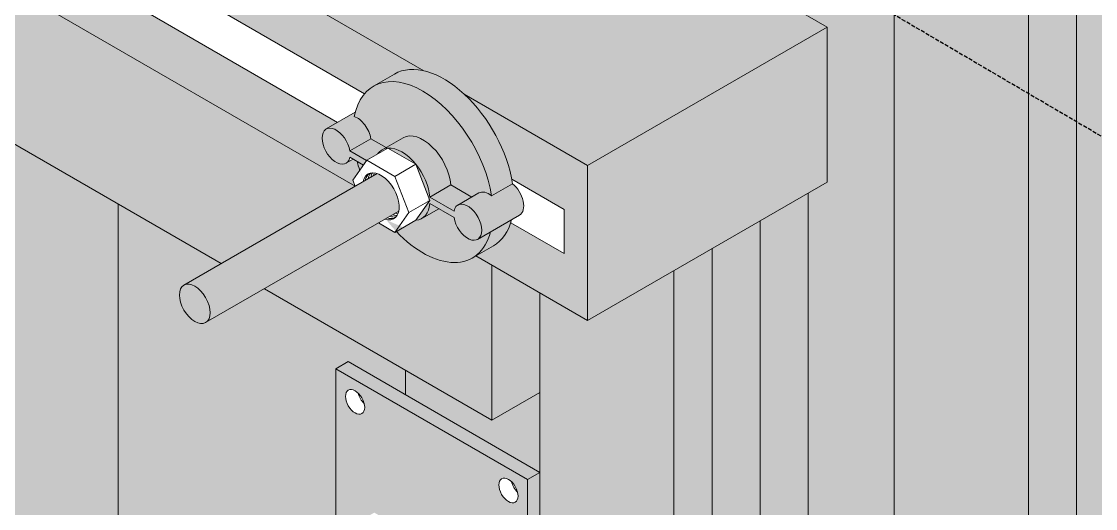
# Model space of a CAD drawing. Extents: x -23436 to 4767, y -3862 to 10024.
# Drawn here: x -14725.9 to -14658, y 8129.3 to 8160.1 of the extents above; entities that cross this region are included whole.
import ezdxf

# ---------------------------------------------------------------- set-up
doc = ezdxf.new("R2010")
doc.units = 0
doc.linetypes.add('CABLIN', pattern=[0.35, 0.25, -0.1])
doc.layers.get('0').update_dxf_attribs({"lineweight": 13})
for name, color, linetype in [('3D.', 254, 'Continuous'), ('Hachura', 252, 'CABLIN'), ('Reaproveitamento', 252, 'Continuous')]:
    doc.layers.add(name, color=color, linetype=linetype)
doc.layers.add('Escora de Viga', color=250, linetype='Continuous', lineweight=20)
doc.layers.add('Madeira', color=100, linetype='Continuous', lineweight=13)

msp = doc.modelspace()

# ---------------------------------------------------------------- hatches: boundary and pattern name
at = {"layer": '3D.'}
h = msp.add_hatch(color=9, dxfattribs=at)
edge = h.paths.add_edge_path()
edge.add_line((-14811.97781591334, 8238.829216161337), (-14827.13326047956, 8230.079216161337))
edge.add_line((-14827.13326047956, 8230.079216161337), (-14819.3119488581, 8225.563579791227))
edge.add_ellipse((-14818.03999373993, 8219.929216161328), major_axis=(-3.132520536443655, 5.425684724873319), ratio=0.5773502691896255, start_angle=298.314410111809, end_angle=331.6855898885303, ccw=False)
edge.add_line((-14816.76803862177, 8224.09485253133), (-14759.90260615847, 8191.263579791239))
edge.add_ellipse((-14758.63065104037, 8185.629216161326), major_axis=(-3.132520536443655, 5.425684724873319), ratio=0.5773502691896255, start_angle=298.31441011246454, end_angle=331.68558988796275, ccw=False)
edge.add_line((-14757.35869592197, 8189.79485253143), (-14700.49326345879, 8156.963579791134))
edge.add_ellipse((-14699.22130834057, 8151.329216161337), major_axis=(-3.132520536443655, 5.425684724873319), ratio=0.5773502691896255, start_angle=298.314410111809, end_angle=331.68558988796275, ccw=False)
edge.add_line((-14697.94935322258, 8155.494852531325), (-14690.12804160082, 8150.979216161331))
edge.add_line((-14690.12804160082, 8150.979216161331), (-14674.97259703478, 8159.729216161331))
edge.add_line((-14674.97259703478, 8159.729216161331), (-14811.97781591334, 8238.829216161337))
h = msp.add_hatch(color=9, dxfattribs=at)
edge = h.paths.add_edge_path(flags=17)
edge.add_ellipse((-14758.63065104037, 8185.629216161326), major_axis=(-3.132520536443653, 5.425684724873324), ratio=0.5773502691896261, start_angle=240.0280419755315, end_angle=298.31441011184785, ccw=False)
edge.add_line((-14754.35211008789, 8184.485376481522), (-14704.25255543135, 8155.508628381331))
edge.add_ellipse((-14700.5503242488, 8150.561908469028), major_axis=(3.132520536443653, -5.425684724873324), ratio=0.5773502691896261, start_angle=179.9999999999923, end_angle=191.6896421899991, ccw=False)
edge.add_line((-14703.68284478517, 8155.987593193831), (-14702.35382887723, 8156.754900886228))
edge.add_ellipse((-14699.22130834057, 8151.329216161337), major_axis=(-3.132520536443653, 5.425684724873324), ratio=0.5773502691896261, start_angle=331.68558988815494, end_angle=360, ccw=False)
edge.add_line((-14700.49326345879, 8156.963579791134), (-14757.3586959222, 8189.79485253143))
h = msp.add_hatch(color=9, dxfattribs=at)
edge = h.paths.add_edge_path()
edge.add_ellipse((-14758.63065104037, 8185.629216161326), major_axis=(-3.132520536443653, 5.425684724873324), ratio=0.5773502691896261, start_angle=179.9999999999975, end_angle=208.2575950046181, ccw=False)
edge.add_line((-14755.49813050365, 8180.203531436435), (-14756.60913444597, 8179.562093011426))
edge.add_line((-14756.60913444597, 8179.562093011426), (-14704.83654707515, 8149.671175756232))
edge.add_line((-14704.83654707515, 8149.671175756232), (-14704.83385476111, 8149.672730164531))
edge.add_line((-14704.83385476111, 8149.672730164531), (-14704.98037727574, 8150.05037000742))
edge.add_line((-14704.98037727574, 8150.05037000742), (-14704.54794331147, 8150.665572070213))
edge.add_ellipse((-14700.5503242488, 8150.561908469028), major_axis=(3.132520536443653, -5.425684724873324), ratio=0.5773502691896261, start_angle=244.8768740700716, end_angle=250.5264724854313, ccw=False)
edge.add_line((-14704.71645879665, 8151.227996602322), (-14704.96778390884, 8151.37309922364))
edge.add_line((-14704.96778390884, 8151.37309922364), (-14705.41708589486, 8151.113694600923))
edge.add_ellipse((-14706.04359000236, 8152.198831545817), major_axis=(0.6265041072887299, -1.085136944974663), ratio=0.5773502691896263, start_angle=180.0000000000092, end_angle=360.00000000003666, ccw=False)
edge.add_line((-14706.67009410968, 8153.283968490827), (-14705.95805805667, 8153.69506269762))
edge.add_line((-14705.95805805667, 8153.69506269762), (-14754.38838993218, 8181.70636013942))
for color, points in [(256, [(-14656.78606355524, 8174.245296971336), (-14659.21093468597, 8172.845296971429), (-14659.21093468597, 8092.013135351141), (-14656.78606355524, 8093.413135351135)]), (9, [(-14690.12804160082, 8150.979216161331), (-14690.12804160082, 8141.179216161328), (-14674.97259703478, 8149.929216161328), (-14674.97259703478, 8159.729216161331)]), (256, [(-14684.67208155718, 8081.329216161337), (-14682.24721042645, 8079.929216161227), (-14682.24721042645, 8145.729216161331), (-14684.67208155718, 8144.329216161337)]), (8, [(-14705.28348616727, 8138.577198165121), (-14706.05338275114, 8138.132698165211), (-14693.92902709813, 8131.132698165211), (-14693.15913051426, 8131.577198165223)]), (8, [(-14693.15913051426, 8131.577198165223), (-14693.92902709813, 8131.132698165211), (-14693.92902709813, 8110.132698165211), (-14693.15913051426, 8110.577198165223)])]:
    msp.add_hatch(color=color, dxfattribs=at).paths.add_polyline_path(points)
h = msp.add_hatch(color=8, dxfattribs=at)
edge = h.paths.add_edge_path()
edge.add_ellipse((-14699.22130834057, 8151.329216161337), major_axis=(-3.132520536443653, 5.425684724873324), ratio=0.5773502691896261, start_angle=240.0280419755354, end_angle=298.3144101118478)
edge.add_ellipse((-14699.22130834057, 8151.329216161337), major_axis=(-3.132520536443653, 5.425684724873324), ratio=0.5773502691896261, start_angle=298.3144101118478, end_angle=331.6855898881549)
edge.add_ellipse((-14699.22130834057, 8151.329216161337), major_axis=(-3.132520536443653, 5.425684724873324), ratio=0.5773502691896261, start_angle=331.6855898881549, end_angle=360)
edge.add_line((-14702.35382887723, 8156.754900886141), (-14703.68284478517, 8155.987593193831))
edge.add_ellipse((-14700.5503242488, 8150.561908469028), major_axis=(3.132520536443653, -5.425684724873324), ratio=0.5773502691896261, start_angle=56.29308563726602, end_angle=180.0000000000087, ccw=False)
edge.add_line((-14696.20604458883, 8149.05547197271), (-14694.87702868065, 8149.822779665019))
edge.add_ellipse((-14699.22130834057, 8151.329216161337), major_axis=(-3.132520536443653, 5.425684724873324), ratio=0.5773502691896261, start_angle=236.2930856372691, end_angle=240.0280419755354)
h = msp.add_hatch(color=8, dxfattribs=at)
edge = h.paths.add_edge_path()
edge.add_ellipse((-14700.5503242488, 8150.561908469028), major_axis=(3.132520536443657, -5.425684724873324), ratio=0.577350269189626, start_angle=56.29308563726573, end_angle=180.0000000000078)
edge.add_ellipse((-14700.5503242488, 8150.561908469028), major_axis=(3.132520536443657, -5.425684724873324), ratio=0.577350269189626, start_angle=180.0000000000078, end_angle=190.8636130244265)
edge.add_ellipse((-14700.5503242488, 8150.561908469028), major_axis=(3.132520536443657, -5.425684724873324), ratio=0.577350269189626, start_angle=190.8636130244265, end_angle=210.1537718029654)
edge.add_ellipse((-14700.5503242488, 8150.561908469028), major_axis=(3.132520536443657, -5.425684724873324), ratio=0.577350269189626, start_angle=210.1537718029654, end_angle=213.7069143627356)
edge.add_ellipse((-14704.71457409424, 8152.966139238228), major_axis=(0.6265041072887299, -1.085136944974663), ratio=0.5773502691896263, start_angle=56.536959032818515, end_angle=146.7236510024956, ccw=False)
edge.add_line((-14703.84646453826, 8152.669551336921), (-14702.87913855673, 8152.111065421328))
edge.add_line((-14702.87913855685, 8152.111065421328), (-14701.80333246333, 8152.732182358932))
edge.add_ellipse((-14700.5503242488, 8150.561908469028), major_axis=(-1.253008214577459, 2.170273889949326), ratio=0.5773502691896263, start_angle=230.7391704772651, end_angle=359.9999999999937, ccw=False)
edge.add_line((-14698.78718540563, 8149.748575167936), (-14697.46188049689, 8148.983410022034))
edge.add_line((-14697.46188049689, 8148.983410022034), (-14697.01257851064, 8149.242814644722))
edge.add_ellipse((-14696.38607440349, 8148.157677699828), major_axis=(0.6265041072887299, -1.085136944974663), ratio=0.5773502691896263, start_angle=123.27634899746599, end_angle=179.9999999999622, ccw=False)
h = msp.add_hatch(color=9, dxfattribs=at)
edge = h.paths.add_edge_path()
edge.add_line((-14690.12804160082, 8150.979216161331), (-14697.94935322258, 8155.494852531529))
edge.add_ellipse((-14699.22130834057, 8151.329216161337), major_axis=(-3.132520536443653, 5.425684724873324), ratio=0.5773502691896261, start_angle=239.31726136580778, end_angle=298.3144101118631, ccw=False)
edge.add_line((-14694.92884711416, 8150.115950759022), (-14691.62285208634, 8148.20381829022))
edge.add_line((-14691.62285208634, 8148.20381829022), (-14691.62285208634, 8145.403818290217))
edge.add_line((-14691.62285208634, 8145.403818290217), (-14694.99539633306, 8147.354441719117))
edge.add_ellipse((-14699.22130834057, 8151.329216161337), major_axis=(-3.132520536443653, 5.425684724873324), ratio=0.5773502691896261, start_angle=179.9999999999975, end_angle=207.5385500566839, ccw=False)
edge.add_line((-14696.08878780396, 8145.903531436432), (-14697.19979174646, 8145.262093011423))
edge.add_line((-14697.19979174634, 8145.262093011423), (-14690.12804160082, 8141.179216161328))
edge.add_line((-14690.12804160082, 8141.179216161328), (-14690.12804160082, 8150.979216161331))
h = msp.add_hatch(color=8, dxfattribs=at)
edge = h.paths.add_edge_path()
edge.add_ellipse((-14704.71457409424, 8152.966139238228), major_axis=(0.6265041072887299, -1.085136944974663), ratio=0.5773502691896263, start_angle=56.53695903281846, end_angle=146.7236510024955)
edge.add_ellipse((-14700.5503242488, 8150.561908469028), major_axis=(3.132520536443653, -5.425684724873324), ratio=0.5773502691896261, start_angle=210.1537718029658, end_angle=213.7069143627355, ccw=False)
edge.add_line((-14704.83248868959, 8154.344910474729), (-14706.67009410968, 8153.283968490827))
edge.add_ellipse((-14706.04359000236, 8152.198831545817), major_axis=(0.6265041072887299, -1.085136944974663), ratio=0.5773502691896263, start_angle=56.53695903280101, end_angle=179.9999999999984, ccw=False)
edge.add_line((-14705.17548044633, 8151.902243644729), (-14703.84646453826, 8152.669551336921))
h = msp.add_hatch(color=8, dxfattribs=at)
edge = h.paths.add_edge_path()
edge.add_ellipse((-14706.04359000236, 8152.198831545817), major_axis=(0.6265041072887299, -1.085136944974663), ratio=0.5773502691896263, start_angle=56.536959032801, end_angle=179.9999999999983)
edge.add_ellipse((-14706.04359000236, 8152.198831545817), major_axis=(0.6265041072887299, -1.085136944974663), ratio=0.5773502691896263, start_angle=179.9999999999983, end_angle=359.9999999999844)
edge.add_ellipse((-14706.04359000236, 8152.198831545817), major_axis=(0.6265041072887299, -1.085136944974663), ratio=0.5773502691896263, start_angle=359.9999999999844, end_angle=393.4630409671918)
edge.add_line((-14705.17548044633, 8151.493012875335), (-14704.31537727577, 8150.99643207832))
edge.add_line((-14704.31537727577, 8150.99643207832), (-14704.11076189125, 8151.287528100222))
edge.add_line((-14704.11076189125, 8151.287528100222), (-14705.17548044633, 8151.902243644729))
h = msp.add_hatch(color=8, dxfattribs=at)
edge = h.paths.add_edge_path()
edge.add_ellipse((-14701.87934015699, 8149.794600776617), major_axis=(1.253008214577459, -2.170273889949326), ratio=0.5773502691896263, start_angle=179.9999999999853, end_angle=194.9999999998886, ccw=False)
edge.add_line((-14703.13234837145, 8151.964874666623), (-14702.87913855685, 8152.111065421328))
edge.add_line((-14702.87913855685, 8152.111065421328), (-14703.84646453826, 8152.669551336921))
edge.add_line((-14703.84646453826, 8152.669551336921), (-14705.17548044633, 8151.902243644729))
edge.add_line((-14705.17548044633, 8151.902243644729), (-14704.11076189125, 8151.287528100222))
edge.add_line((-14704.11076189125, 8151.287528100222), (-14704.09436667048, 8151.310852756624))
edge.add_line((-14704.09436667048, 8151.310852756624), (-14703.41395554157, 8151.703688305222))
h = msp.add_hatch(color=8, dxfattribs=at)
edge = h.paths.add_edge_path()
edge.add_ellipse((-14700.5503242488, 8150.561908469028), major_axis=(-1.253008214577459, 2.170273889949326), ratio=0.5773502691896263, start_angle=230.739170477265, end_angle=359.9999999999937)
edge.add_line((-14701.80333246333, 8152.732182358932), (-14703.13234837145, 8151.964874666623))
edge.add_ellipse((-14701.87934015699, 8149.794600776617), major_axis=(1.253008214577459, -2.170273889949326), ratio=0.5773502691896263, start_angle=165.0000000000357, end_angle=179.9999999999853, ccw=False)
edge.add_ellipse((-14701.87934015699, 8149.794600776617), major_axis=(1.253008214577459, -2.170273889949326), ratio=0.5773502691896263, start_angle=104.99999999998141, end_angle=165.0000000000357, ccw=False)
edge.add_ellipse((-14701.87934015699, 8149.794600776617), major_axis=(1.253008214577459, -2.170273889949326), ratio=0.5773502691896263, start_angle=50.739170477261496, end_angle=104.99999999998141, ccw=False)
edge.add_line((-14700.11620131398, 8148.981267475627), (-14698.78718540586, 8149.748575167936))
h = msp.add_hatch(color=8, dxfattribs=at)
edge = h.paths.add_edge_path(flags=17)
edge.add_ellipse((-14701.87934015699, 8149.794600776617), major_axis=(1.253008214577459, -2.170273889949326), ratio=0.5773502691896263, start_angle=104.9999999999814, end_angle=165.0000000000352)
edge.add_line((-14702.76535076248, 8152.078160448933), (-14700.99332955149, 8151.055083526024))
h = msp.add_hatch(color=8, dxfattribs=at)
edge = h.paths.add_edge_path()
edge.add_ellipse((-14700.5503242488, 8150.561908469028), major_axis=(3.132520536443653, -5.425684724873324), ratio=0.5773502691896261, start_angle=244.8768740700737, end_angle=250.5264724854294)
edge.add_line((-14704.54794331147, 8150.665572070213), (-14704.31537727577, 8150.99643207832))
edge.add_line((-14704.31537727577, 8150.99643207832), (-14704.71645879665, 8151.227996602322))
h = msp.add_hatch(color=8, dxfattribs=at)
edge = h.paths.add_edge_path()
edge.add_ellipse((-14697.7150903115, 8147.39037000733), major_axis=(0.6265041072887299, -1.085136944974663), ratio=0.5773502691896263, start_angle=360.0000000000088, end_angle=539.9999999999844)
edge.add_ellipse((-14697.7150903115, 8147.39037000733), major_axis=(0.6265041072887299, -1.085136944974663), ratio=0.5773502691896263, start_angle=539.9999999999844, end_angle=573.4630409671951)
edge.add_line((-14698.58319986759, 8148.096188677928), (-14700.11620131398, 8148.981267475627))
edge.add_ellipse((-14701.87934015699, 8149.794600776617), major_axis=(1.253008214577459, -2.170273889949326), ratio=0.5773502691896263, start_angle=50.73917047726147, end_angle=104.9999999999814)
edge.add_line((-14700.99332955149, 8151.055083526024), (-14700.10731894606, 8148.771523853635))
edge.add_line((-14700.10731894606, 8148.771523853635), (-14700.99332955149, 8147.511041104228))
edge.add_ellipse((-14701.87934015699, 8149.794600776617), major_axis=(1.253008214577459, -2.170273889949326), ratio=0.5773502691896263, start_angle=345.0000000000186, end_angle=359.9999999999965)
edge.add_ellipse((-14701.87934015699, 8149.794600776617), major_axis=(1.253008214577459, -2.170273889949326), ratio=0.5773502691896263, start_angle=359.9999999999965, end_angle=399.2608295227279)
edge.add_line((-14700.11620131398, 8148.572036706422), (-14698.58319986759, 8147.686957908636))
edge.add_ellipse((-14697.7150903115, 8147.39037000733), major_axis=(0.6265041072887299, -1.085136944974663), ratio=0.5773502691896263, start_angle=236.5369590328147, end_angle=360.0000000000088)
h = msp.add_hatch(color=8, dxfattribs=at)
edge = h.paths.add_edge_path()
edge.add_ellipse((-14703.20835606488, 8149.027293084409), major_axis=(-0.814455339475351, 1.410678028467063), ratio=0.577350269189626, start_angle=212.6368975034518, end_angle=327.3631024963071)
edge.add_line((-14703.45496667917, 8150.468831569831), (-14715.66882781767, 8143.417155553734))
edge.add_ellipse((-14714.9829706895, 8142.229216161331), major_axis=(-0.6858571279792418, 1.187939392393313), ratio=0.5773502691896261, start_angle=180.0000000000008, end_angle=360.0000000000008, ccw=False)
edge.add_line((-14714.29711356167, 8141.041276768929), (-14702.08325242305, 8148.092952785026))
h = msp.add_hatch(color=8, dxfattribs=at)
edge = h.paths.add_edge_path()
edge.add_ellipse((-14695.05705849513, 8148.924985392137), major_axis=(-0.6265041072887299, 1.085136944974663), ratio=0.5773502691896263, start_angle=180.0000000000127, end_angle=303.2763489974697)
edge.add_line((-14694.87702868065, 8149.822779665019), (-14696.20604458883, 8149.05547197271))
edge.add_ellipse((-14696.38607440349, 8148.157677699828), major_axis=(0.6265041072887299, -1.085136944974663), ratio=0.5773502691896263, start_angle=123.276348997466, end_angle=179.9999999999621)
edge.add_line((-14697.01257851064, 8149.242814644722), (-14698.34159441876, 8148.475506952325))
edge.add_ellipse((-14697.7150903115, 8147.39037000733), major_axis=(0.6265041072887299, -1.085136944974663), ratio=0.5773502691896263, start_angle=360.00000000000887, end_angle=539.9999999999843, ccw=False)
edge.add_line((-14697.08858620423, 8146.30523306232), (-14694.43055438787, 8147.83984844704))
h = msp.add_hatch(color=8, dxfattribs=at)
edge = h.paths.add_edge_path()
edge.add_line((-14699.55052584877, 8148.245443824317), (-14700.11620131346, 8148.572036706422))
edge.add_ellipse((-14701.87934015699, 8149.794600776617), major_axis=(1.253008214577459, -2.170273889949326), ratio=0.5773502691896263, start_angle=359.9999999999969, end_angle=399.2608295227278, ccw=False)
edge.add_line((-14700.62633194246, 8147.624326886626), (-14699.550525849, 8148.245443824317))
h = msp.add_hatch(color=8, dxfattribs=at)
edge = h.paths.add_edge_path()
edge.add_line((-14697.46188049689, 8148.983410022034), (-14698.78718540586, 8149.748575167936))
edge.add_line((-14698.78718540563, 8149.748575167936), (-14700.11620131346, 8148.981267475627))
edge.add_line((-14700.11620131398, 8148.981267475627), (-14698.58319986759, 8148.096188677928))
edge.add_ellipse((-14697.7150903115, 8147.39037000733), major_axis=(0.6265041072887299, -1.085136944974663), ratio=0.5773502691896263, start_angle=539.9999999999843, end_angle=573.4630409671953, ccw=False)
edge.add_line((-14698.34159441876, 8148.475506952325), (-14697.46188049689, 8148.983410022034))
h = msp.add_hatch(color=9, dxfattribs=at)
edge = h.paths.add_edge_path()
edge.add_line((-14727.35296039267, 8088.471033046228), (-14719.77523810948, 8101.596033046228))
edge.add_line((-14719.77523810948, 8101.596033046228), (-14801.15539802199, 8148.580890278319))
edge.add_line((-14801.15539802199, 8148.580890278319), (-14808.73312030507, 8135.455890278232))
edge.add_line((-14808.73312030507, 8135.455890278232), (-14759.90260615847, 8107.263579791137))
edge.add_ellipse((-14758.63065104037, 8101.629216161326), major_axis=(-3.132520536443655, 5.425684724873319), ratio=0.577350269189626, start_angle=298.31441011246443, end_angle=331.68558988796264, ccw=False)
edge.add_line((-14757.35869592197, 8105.79485253143), (-14727.35296039267, 8088.471033046228))
h = msp.add_hatch(color=256, dxfattribs=at)
edge = h.paths.add_edge_path()
edge.add_line((-14706.05338275114, 8138.132698165211), (-14705.28348616727, 8138.577198165121))
edge.add_line((-14705.28348616727, 8138.577198165121), (-14701.6461794713, 8136.477198165217))
edge.add_line((-14701.6461794713, 8136.477198165217), (-14701.6461794713, 8138.029216161334))
edge.add_line((-14701.6461794713, 8138.029216161334), (-14710.5801675204, 8143.187256566323))
edge.add_line((-14710.5801675204, 8143.187256566323), (-14714.29711356167, 8141.041276768929))
edge.add_ellipse((-14714.9829706895, 8142.229216161331), major_axis=(-0.6858571279792418, 1.187939392393313), ratio=0.577350269189626, start_angle=0, end_angle=180.0000000000032, ccw=False)
edge.add_line((-14715.66882781744, 8143.417155553734), (-14713.32359603223, 8144.771175756237))
edge.add_line((-14713.32359603223, 8144.771175756237), (-14719.83271295078, 8148.529216161334))
edge.add_line((-14719.83271295078, 8148.529216161334), (-14719.83271295078, 8101.629216161326))
edge.add_line((-14719.83271295078, 8101.629216161326), (-14719.77523810948, 8101.596033046228))
edge.add_line((-14719.77523810948, 8101.596033046228), (-14709.58673694993, 8119.243034707428))
edge.add_line((-14709.58673694993, 8119.243034707428), (-14708.47304376955, 8118.600043649918))
edge.add_line((-14708.47304376955, 8118.600043649918), (-14707.48000485009, 8120.320037512329))
edge.add_line((-14707.48000485009, 8120.320037512329), (-14708.92079286308, 8119.488198165216))
edge.add_line((-14708.92079286308, 8119.488198165216), (-14709.69068944706, 8119.932698165214))
edge.add_line((-14709.69068944706, 8119.932698165214), (-14709.69068944706, 8125.53269816522))
edge.add_line((-14709.69068944706, 8125.53269816522), (-14706.05338275108, 8127.632698165211))
edge.add_line((-14706.05338275114, 8127.632698165211), (-14706.05338275114, 8138.132698165211))
h = msp.add_hatch(color=8, dxfattribs=at)
edge = h.paths.add_edge_path()
edge.add_ellipse((-14699.22130834057, 8151.329216161337), major_axis=(-3.132520536443653, 5.425684724873324), ratio=0.5773502691896261, start_angle=180.0000000000025, end_angle=208.2575950046177)
edge.add_ellipse((-14699.22130834057, 8151.329216161337), major_axis=(-3.132520536443653, 5.425684724873324), ratio=0.5773502691896261, start_angle=208.2575950046177, end_angle=210.1537718029698)
edge.add_line((-14694.93914389996, 8147.546214155433), (-14696.26815980808, 8146.778906463225))
edge.add_ellipse((-14700.5503242488, 8150.561908469028), major_axis=(3.132520536443653, -5.425684724873324), ratio=0.5773502691896261, start_angle=360.00000000000813, end_angle=390.1537718029655, ccw=False)
edge.add_line((-14697.21562769388, 8145.271235899827), (-14697.19979174646, 8145.262093011423))
edge.add_line((-14697.19979174634, 8145.262093011423), (-14696.08878780396, 8145.903531436432))
h = msp.add_hatch(color=8, dxfattribs=at)
edge = h.paths.add_edge_path()
edge.add_ellipse((-14697.7150903115, 8147.39037000733), major_axis=(0.6265041072887299, -1.085136944974663), ratio=0.5773502691896263, start_angle=236.536959032815, end_angle=360.00000000000887, ccw=False)
edge.add_line((-14698.58319986759, 8147.686957908636), (-14699.550525849, 8148.245443824317))
edge.add_line((-14699.55052584877, 8148.245443824317), (-14700.62633194217, 8147.624326886626))
edge.add_ellipse((-14701.87934015699, 8149.794600776617), major_axis=(1.253008214577459, -2.170273889949326), ratio=0.5773502691896263, start_angle=345.00000000001864, end_angle=359.9999999999969, ccw=False)
edge.add_line((-14700.99332955149, 8147.511041104228), (-14702.22927194905, 8146.79746942832))
edge.add_ellipse((-14700.5503242488, 8150.561908469028), major_axis=(3.132520536443653, -5.425684724873324), ratio=0.5773502691896261, start_angle=292.7288384360552, end_angle=360.0000000000081)
edge.add_ellipse((-14700.5503242488, 8150.561908469028), major_axis=(3.132520536443653, -5.425684724873324), ratio=0.5773502691896261, start_angle=360.0000000000081, end_angle=390.1537718029654)
edge.add_line((-14696.26815980808, 8146.778906463225), (-14697.08858620423, 8146.30523306232))
h = msp.add_hatch(color=8, dxfattribs=at)
edge = h.paths.add_edge_path()
edge.add_ellipse((-14714.9829706895, 8142.229216161331), major_axis=(-0.6858571279792418, 1.187939392393313), ratio=0.5773502691896261, start_angle=180.0000000000007, end_angle=360.0000000000007)
edge.add_ellipse((-14714.9829706895, 8142.229216161331), major_axis=(-0.6858571279792418, 1.187939392393313), ratio=0.5773502691896261, start_angle=8.194332370608354e-13, end_angle=180.0000000000007)
h = msp.add_hatch(color=8, dxfattribs=at)
h.paths.add_polyline_path([(-14693.92902709813, 8131.132698165211), (-14706.05338275114, 8138.132698165211), (-14706.05338275114, 8127.632698165211), (-14703.62851162058, 8129.03269816522), (-14702.85861503654, 8128.588198165222), (-14702.85861503654, 8125.258046646226), (-14700.00779062668, 8123.61212240573), (-14697.12379481278, 8125.27719816522), (-14696.3538982288, 8124.832698165223), (-14696.3538982288, 8119.232698165217), (-14702.41607605528, 8115.732698165217), (-14703.18597263914, 8116.177198165113), (-14703.18597263914, 8116.440876859417), (-14703.57279377607, 8115.770882996922), (-14702.45910059546, 8115.127891939528), (-14702.48956457399, 8115.075126781334), (-14693.92902709813, 8110.132698165211)])
edge = h.paths.add_edge_path(flags=16)
edge.add_ellipse((-14695.14146266326, 8130.432698165214), major_axis=(0.4286607049870268, -0.7424621202458213), ratio=0.5773502691896251, start_angle=116.10025573663529, end_angle=423.89974426339694, ccw=False)
edge.add_ellipse((-14695.14146266326, 8130.432698165214), major_axis=(0.4286607049870268, -0.7424621202458213), ratio=0.5773502691896251, start_angle=63.89974426339711, end_angle=116.10025573663529, ccw=False)
edge = h.paths.add_edge_path(flags=16)
edge.add_ellipse((-14704.84094718577, 8136.03269816522), major_axis=(0.4286607049870268, -0.7424621202458213), ratio=0.5773502691896251, start_angle=116.10025573661451, end_angle=423.8997442634668, ccw=False)
edge.add_ellipse((-14704.84094718577, 8136.03269816522), major_axis=(0.4286607049870268, -0.7424621202458213), ratio=0.5773502691896251, start_angle=63.8997442634668, end_angle=116.10025573661451, ccw=False)
edge = h.paths.add_edge_path(flags=16)
edge.add_ellipse((-14695.14146266326, 8112.232698165217), major_axis=(0.4286607049870268, -0.7424621202458213), ratio=0.5773502691896251, start_angle=116.10025573666061, end_angle=423.899744263316, ccw=False)
edge.add_ellipse((-14695.14146266326, 8112.232698165217), major_axis=(0.4286607049870268, -0.7424621202458213), ratio=0.5773502691896251, start_angle=63.899744263315995, end_angle=116.10025573666061, ccw=False)
at = {"layer": 'Reaproveitamento', "true_color": 0xf26722}
h = msp.add_hatch(color=30, dxfattribs=at)
h.dxf.hatch_style = 1
edge = h.paths.add_edge_path()
edge.add_line((-14756.60913444593, 8179.562093011402), (-14756.82714641237, 8179.436223743916))
edge.add_ellipse((-14759.95966694826, 8184.861908469031), major_axis=(3.132520536443653, -5.42568472487332), ratio=0.5773502691896256, start_angle=292.7288384360546, end_angle=359.9999999974425, ccw=False)
edge.add_line((-14761.63861464849, 8181.097469428381), (-14761.73168815918, 8181.043733411921))
edge.add_line((-14761.73168815918, 8181.043733411921), (-14762.78059989329, 8181.649322883946))
edge.add_line((-14762.78059989329, 8181.649322883946), (-14769.98951022, 8177.487256566379))
edge.add_line((-14769.98951022, 8177.487256566379), (-14713.32359603225, 8144.771175756243))
edge.add_line((-14713.32359603225, 8144.771175756243), (-14704.8365470752, 8149.671175756266))
edge.add_line((-14704.8365470752, 8149.671175756266), (-14756.60913444593, 8179.562093011402))
h = msp.add_hatch(color=30, dxfattribs=at)
h.dxf.hatch_style = 1
h.paths.add_polyline_path([(-14659.21093468597, 8172.845296971256), (-14662.24202359917, 8171.095296971271), (-14662.24202359917, 8155.519368997431), (-14659.21093468597, 8153.743110384168)])
h = msp.add_hatch(color=30, dxfattribs=at)
h.dxf.hatch_style = 1
h.paths.add_polyline_path([(-14662.24202359917, 8171.095296971271), (-14670.72907255615, 8166.195296971322), (-14670.72907255615, 8160.492893114564), (-14662.24202359917, 8155.519368997431)])
h = msp.add_hatch(color=30, dxfattribs=at)
h.dxf.hatch_style = 1
h.paths.add_polyline_path([(-14670.72907255615, 8160.492893114564), (-14675.63072470494, 8163.365326783727), (-14676.18503260009, 8163.045296971255), (-14676.18503260009, 8160.429216161338), (-14674.97259703478, 8159.729216161331), (-14674.97259703478, 8149.929216161328), (-14676.18503260009, 8149.229216161315), (-14676.18503260009, 8082.213135351161), (-14670.72907255615, 8085.363135351216)])
h = msp.add_hatch(color=30, dxfattribs=at)
h.dxf.hatch_style = 1
h.paths.add_polyline_path([(-14662.24202359917, 8155.519368997431), (-14670.72907255615, 8160.492893114564), (-14670.72907255615, 8085.363135351216), (-14662.24202359917, 8090.263135351148)])
h = msp.add_hatch(color=30, dxfattribs=at)
h.dxf.hatch_style = 1
h.paths.add_polyline_path([(-14659.21093468597, 8153.743110384168), (-14662.24202359917, 8155.519368997431), (-14662.24202359917, 8090.263135351148), (-14659.21093468597, 8092.013135351126)])
h = msp.add_hatch(color=30, dxfattribs=at)
h.dxf.hatch_style = 1
h.paths.add_polyline_path([(-14719.83271295078, 8148.529216161343), (-14728.31976190775, 8153.42921616127), (-14728.31976190775, 8106.529216161251), (-14719.83271295078, 8101.629216161327)])
h = msp.add_hatch(color=30, dxfattribs=at)
h.dxf.hatch_style = 1
h.paths.add_polyline_path([(-14676.18503260009, 8149.229216161315), (-14679.21612151318, 8147.479216161382), (-14679.21612151318, 8080.46313535125), (-14676.18503260009, 8082.213135351161)])
h = msp.add_hatch(color=30, dxfattribs=at)
h.dxf.hatch_style = 1
edge = h.paths.add_edge_path()
edge.add_line((-14696.19021942747, 8144.679216161365), (-14697.1997917463, 8145.262093011397))
edge.add_line((-14697.1997917463, 8145.262093011397), (-14697.3711947468, 8145.163133442938))
edge.add_ellipse((-14700.5503242488, 8150.561908469028), major_axis=(3.132520536443653, -5.42568472487332), ratio=0.5773502691896256, start_angle=292.7288384360551, end_angle=390.15377180296787, ccw=False)
edge.add_line((-14702.22927194896, 8146.797469428315), (-14702.32234545956, 8146.743733411919))
edge.add_line((-14702.32234545956, 8146.743733411919), (-14703.37125719369, 8147.349322883991))
edge.add_line((-14703.37125719369, 8147.349322883991), (-14710.58016752044, 8143.187256566351))
edge.add_line((-14710.58016752044, 8143.187256566351), (-14696.19021942747, 8134.879216161238))
edge.add_line((-14696.19021942747, 8134.879216161238), (-14696.19021942747, 8144.679216161365))
h = msp.add_hatch(color=30, dxfattribs=at)
h.dxf.hatch_style = 1
h.paths.add_polyline_path([(-14679.21612151318, 8147.479216161382), (-14682.24721042645, 8145.729216161348), (-14682.24721042645, 8079.929216161258), (-14681.19405355191, 8079.321175756249), (-14679.21612151318, 8080.46313535125)])
h = msp.add_hatch(color=30, dxfattribs=at)
h.dxf.hatch_style = 1
h.paths.add_polyline_path([(-14693.15913051426, 8142.929216161414), (-14696.19021942747, 8144.679216161365), (-14696.19021942747, 8134.879216161238), (-14693.15913051426, 8136.629216161326)])
h = msp.add_hatch(color=30, dxfattribs=at)
h.dxf.hatch_style = 1
h.paths.add_polyline_path([(-14684.67208155718, 8144.329216161255), (-14690.12804160082, 8141.179216161328), (-14693.15913051426, 8142.929216161414), (-14693.15913051426, 8136.629216161326), (-14693.15913051426, 8086.229216161333), (-14684.67208155718, 8081.329216161334)])
h = msp.add_hatch(color=30, dxfattribs=at)
h.dxf.hatch_style = 1
h.paths.add_polyline_path([(-14693.15913051426, 8136.629216161326), (-14696.19021942747, 8134.879216161238), (-14701.6461794713, 8138.029216161231), (-14701.6461794713, 8136.477198165108), (-14693.15913051426, 8131.577198165223)])

# ---------------------------------------------------------------- linework, layer by layer
for centre, major_axis, ratio, start_param, end_param in [((-14699.22130834057, 8151.329216161337), (-3.132520536443652, 5.425684724873317), 0.5773502691896255, 4.124092344067259, 6.283185307179584), ((-14700.5503242488, 8150.561908469028), (3.132520536443652, -5.425684724873317), 0.5773502691896255, 0.9824996904775396, 3.729889289907221), ((-14704.71457409424, 8152.966139238228), (0.6265041072887306, -1.085136944974657), 0.5773502691896263, 0.9867560841874085, 2.560810800540929), ((-14706.04359000236, 8152.198831545817), (0.6265041072887306, -1.085136944974657), 0.5773502691896263, 0.9867560841876508, 6.867225549786954), ((-14700.5503242488, 8150.561908469028), (-1.253008214577459, 2.170273889949323), 0.5773502691896263, 4.027158238148754, 6.283185307179476), ((-14701.87934015699, 8149.794600776617), (1.253008214577459, -2.170273889949323), 0.5773502691896263, 2.879793265791122, 3.403392041386725), ((-14701.87934015699, 8149.794600776617), (1.253008214577459, -2.170273889949323), 0.5773502691896263, 1.832595714593715, 2.879793265791122), ((-14700.5503242488, 8150.561908469028), (3.132520536443652, -5.425684724873317), 0.5773502691896255, 4.273907714514277, 4.372511808277755), ((-14703.20835606488, 8149.027293084409), (-0.8144553394753492, 1.410678028467061), 0.577350269189626, 2.571971334519173, 6.85280662625438), ((-14702.89825235314, 8149.206331545824), (-0.8144553394753492, 1.410678028467061), 0.577350269189626, 0.1915440191781154, 0.5696213190750286), ((-14702.72105023208, 8149.308639238227), (-0.8144553394753492, 1.410678028467061), 0.577350269189626, 0.3038128047378498, 0.5696213190747949), ((-14702.54384811108, 8149.410946930426), (-0.8144553394753492, 1.410678028467061), 0.577350269189626, 0.42020345805165, 0.5696213190753135), ((-14701.87934015699, 8149.794600776617), (1.253008214577459, -2.170273889949323), 0.5773502691896263, 0.885565584558962, 1.832595714593715), ((-14703.07545447427, 8149.104023853639), (-0.8144553394753492, 1.410678028467061), 0.577350269189626, 0.0816800368335858, 0.5696213190751309), ((-14702.36664598995, 8149.513254622829), (-0.8144553394753492, 1.410678028467061), 0.577350269189626, 0.5430292918184023, 0.5696213190751309), ((-14695.05705849513, 8148.924985392137), (-0.6265041072887306, 1.085136944974657), 0.5773502691896263, 3.141592653590011, 5.293170833433372), ((-14696.38607440349, 8148.157677699624), (0.6265041072887306, -1.085136944974657), 0.5773502691896263, 2.151578179843582, 3.141592653589353), ((-14701.87934015699, 8149.794600776617), (1.253008214577459, -2.170273889949323), 0.5773502691896263, 6.021385919380628, 6.96841604941555), ((-14697.7150903115, 8147.39037000733), (0.6265041072887306, -1.085136944974657), 0.5773502691896263, 4.128348737777136, 10.00881820337656), ((-14702.72105023208, 8149.308639238227), (-0.8144553394753492, 1.410678028467061), 0.577350269189626, 2.571971334519173, 2.837779848851518), ((-14702.54384811108, 8149.410946930426), (-0.8144553394753492, 1.410678028467061), 0.577350269189626, 2.571971334518373, 2.721389195538142), ((-14702.36664598995, 8149.513254622829), (-0.8144553394753492, 1.410678028467061), 0.577350269189626, 2.57197133451824, 2.598563361771792), ((-14703.07545447427, 8149.104023853639), (-0.8144553394753492, 1.410678028467061), 0.577350269189626, 2.571971334517904, 3.059912616755841), ((-14702.89825235314, 8149.206331545824), (-0.8144553394753492, 1.410678028467061), 0.577350269189626, 2.57197133451871, 2.950048634411147), ((-14699.22130834057, 8151.329216161337), (-3.132520536443652, 5.425684724873317), 0.5773502691896255, 3.141592653589748, 3.667875253446475), ((-14700.5503242488, 8150.561908469028), (3.132520536443652, -5.425684724873317), 0.5773502691896255, 5.10908204624769, 6.809467907036402), ((-14704.07105060185, 8136.477198165217), (0.4286607049870267, -0.7424621202458206), 0.5773502691896252, 4.256853582168423, 5.167924378601532), ((-14694.37156607916, 8130.877198165212), (0.4286607049870267, -0.7424621202458206), 0.5773502691896252, 4.25685358216798, 5.16792437860024)]:
    msp.add_ellipse(centre, major_axis=major_axis, ratio=ratio, start_param=start_param, end_param=end_param)
for centre, major_axis, ratio in [((-14714.9829706895, 8142.229216161331), (-0.6858571279792407, 1.187939392393315), 0.577350269189626), ((-14704.84094718577, 8136.03269816522), (0.4286607049870267, -0.7424621202458206), 0.5773502691896252), ((-14695.14146266326, 8130.432698165214), (0.4286607049870267, -0.7424621202458206), 0.5773502691896252)]:
    msp.add_ellipse(centre, major_axis=major_axis, ratio=ratio)
at = {"layer": 'Escora de Viga', "extrusion": (-1e-16, 0.8164965809277257, 0.5773502691896264)}
for p, q in [((-14674.97259703478, 8159.729216161331), (-14811.97781591334, 8238.829216161337)), ((-14757.35869592197, 8189.79485253143), (-14700.49326345879, 8156.963579791134)), ((-14754.35211008789, 8184.485376481522), (-14704.25255543135, 8155.508628381331)), ((-14705.95805805667, 8153.69506269762), (-14754.38838993218, 8181.70636013942)), ((-14704.83654707515, 8149.671175756232), (-14756.60913444597, 8179.562093011426)), ((-14659.21093468597, 8092.013135351141), (-14659.21093468597, 8172.845296971429)), ((-14659.21093468597, 8092.013135351141), (-14659.21093468597, 8172.845296971429)), ((-14690.12804160082, 8150.979216161331), (-14674.97259703478, 8159.729216161331)), ((-14674.97259703478, 8149.929216161328), (-14674.97259703478, 8159.729216161331)), ((-14703.68284478517, 8155.987593193831), (-14702.35382887723, 8156.754900886141)), ((-14697.94935322263, 8155.494852531325), (-14690.12804160082, 8150.979216161331)), ((-14706.67009410956, 8153.283968490827), (-14704.83248868959, 8154.344910474729)), ((-14705.17548044633, 8151.902243644729), (-14703.84646453826, 8152.669551336921)), ((-14703.84646453826, 8152.669551336921), (-14702.87913855685, 8152.111065421328)), ((-14703.13234837145, 8151.964874666623), (-14701.80333246333, 8152.732182358932)), ((-14705.17548044633, 8151.902243644729), (-14704.11076189125, 8151.287528100222)), ((-14704.09436667048, 8151.310852756624), (-14702.76535076248, 8152.078160448933)), ((-14702.76535076248, 8152.078160448933), (-14700.99332955149, 8151.055083526024)), ((-14705.41708589486, 8151.113694600923), (-14704.96778390884, 8151.37309922364)), ((-14705.17548044633, 8151.493012875335), (-14704.31537727577, 8150.99643207832)), ((-14704.98037727574, 8150.05037000742), (-14704.09436667048, 8151.310852756624)), ((-14704.09436667048, 8151.310852756624), (-14702.32234545956, 8150.287775833511)), ((-14702.32234545956, 8150.287775833511), (-14700.99332955149, 8151.055083526024)), ((-14700.99332955149, 8151.055083526024), (-14700.10731894606, 8148.771523853635)), ((-14690.12804160082, 8141.179216161328), (-14690.12804160082, 8150.979216161331)), ((-14703.45496667917, 8150.468831569831), (-14715.66882781744, 8143.417155553734)), ((-14704.83385476111, 8149.672730164531), (-14704.98037727574, 8150.05037000742)), ((-14702.32234545956, 8150.287775833511), (-14701.43633485418, 8148.004216161238)), ((-14694.87702868065, 8149.822779665019), (-14696.20604458883, 8149.05547197271)), ((-14694.92884711416, 8150.115950759022), (-14691.62285208634, 8148.20381829022)), ((-14674.97259703478, 8149.929216161328), (-14690.12804160082, 8141.179216161328)), ((-14700.11620131398, 8148.981267475627), (-14698.78718540563, 8149.748575167936)), ((-14698.78718540563, 8149.748575167936), (-14697.46188049689, 8148.983410022034)), ((-14698.34159441876, 8148.475506952325), (-14697.01257851064, 8149.242814644722)), ((-14701.43633485418, 8148.004216161238), (-14700.10731894606, 8148.771523853635)), ((-14700.10731894606, 8148.771523853635), (-14700.99332955149, 8147.511041104228)), ((-14700.11620131398, 8148.981267475627), (-14698.58319986759, 8148.096188677928)), ((-14700.11620131398, 8148.572036706422), (-14698.58319986759, 8147.686957908636)), ((-14702.08325242305, 8148.092952785026), (-14714.29711356167, 8141.041276768929)), ((-14701.43633485418, 8148.004216161238), (-14702.32234545956, 8146.743733411919)), ((-14700.62633194246, 8147.624326886626), (-14699.55052584877, 8148.245443824317)), ((-14697.08858620423, 8146.30523306232), (-14694.43055438787, 8147.83984844704)), ((-14691.62285208634, 8148.20381829022), (-14691.62285208634, 8145.403818290217)), ((-14702.32234545956, 8146.743733411919), (-14703.37125719358, 8147.349322883923)), ((-14702.32234545956, 8146.743733411919), (-14700.99332955149, 8147.511041104228)), ((-14691.62285208634, 8145.403818290217), (-14694.99539633306, 8147.354441719117)), ((-14697.41780371238, 8145.136223744123), (-14696.08878780396, 8145.903531436432)), ((-14690.12804160082, 8141.179216161328), (-14697.19979174634, 8145.262093011423)), ((-14682.24721042645, 8079.929216161227), (-14682.24721042645, 8145.729216161331)), ((-14682.24721042645, 8079.929216161227), (-14682.24721042645, 8145.729216161331)), ((-14684.67208155718, 8081.329216161337), (-14684.67208155718, 8144.329216161337)), ((-14684.67208155718, 8081.329216161337), (-14684.67208155718, 8144.329216161337)), ((-14706.05338275114, 8138.132698165211), (-14705.28348616727, 8138.577198165121)), ((-14705.28348616727, 8138.577198165121), (-14693.15913051426, 8131.577198165223)), ((-14706.05338275114, 8127.632698165211), (-14706.05338275114, 8138.132698165211)), ((-14693.92902709813, 8131.132698165211), (-14706.05338275114, 8138.132698165211)), ((-14693.15913051426, 8131.577198165223), (-14693.92902709813, 8131.132698165211)), ((-14693.15913051426, 8110.577198165223), (-14693.15913051426, 8131.577198165223)), ((-14693.92902709813, 8110.132698165211), (-14693.92902709813, 8131.132698165211))]:
    msp.add_line(p, q, dxfattribs=at)
at = {"layer": 'Hachura'}
msp.add_line((-14605.70886317514, 8122.390181430341), (-14853.43676259417, 8267.562041342231), dxfattribs=at)
at = {"layer": 'Madeira', "color": 250, "extrusion": (-1e-16, 0.8164965809277257, 0.5773502691896264)}
for p, q in [((-14769.98951022008, 8177.487256566428), (-14713.32359603223, 8144.771175756237)), ((-14662.24202359917, 8090.263135351141), (-14662.24202359917, 8171.095296971327)), ((-14670.72907255615, 8085.363135351132), (-14670.72907255615, 8166.195296971435)), ((-14676.18503260009, 8082.213135351138), (-14676.18503260009, 8149.229216161331)), ((-14719.83271295078, 8101.629216161326), (-14719.83271295078, 8148.529216161334)), ((-14679.21612151318, 8080.463135351138), (-14679.21612151318, 8147.479216161331)), ((-14696.19021942747, 8144.679216161328), (-14696.19021942747, 8134.879216161238)), ((-14710.5801675204, 8143.187256566323), (-14696.19021942747, 8134.879216161238)), ((-14693.15913051426, 8086.229216161331), (-14693.15913051426, 8142.929216161328)), ((-14693.15913051426, 8142.929216161328), (-14693.15913051426, 8136.629216161326)), ((-14701.6461794713, 8136.477198165217), (-14701.6461794713, 8138.029216161334)), ((-14696.19021942747, 8134.879216161238), (-14693.15913051426, 8136.629216161326))]:
    msp.add_line(p, q, dxfattribs=at)

doc.saveas('drawing.dxf')
